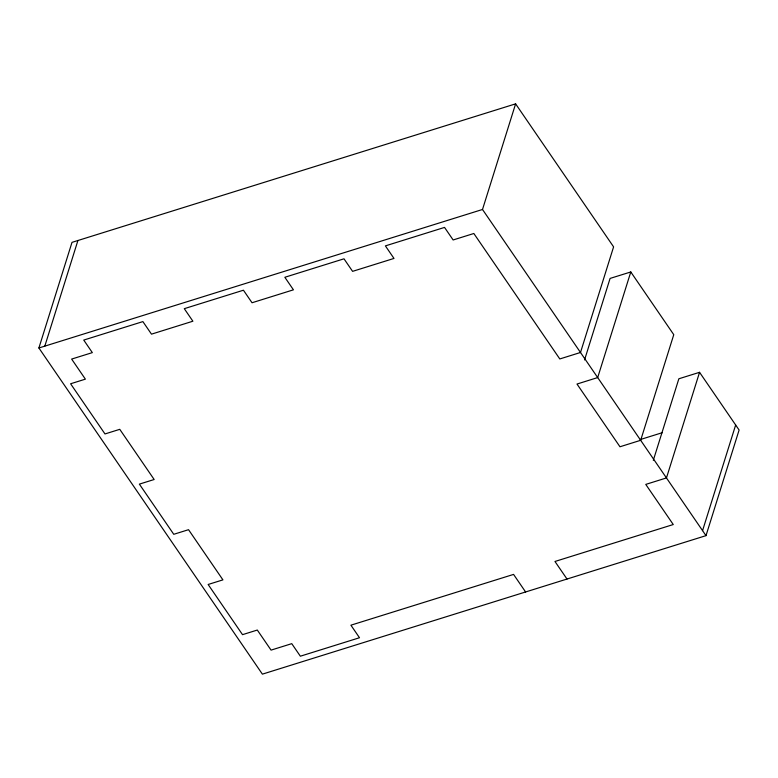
<?xml version="1.0" encoding="UTF-8"?>
<svg xmlns="http://www.w3.org/2000/svg" width="778" height="778" viewBox="0 0 778 778"><rect width="100%" height="100%" fill="white"/><g stroke="black" fill="none" stroke-linecap="round" stroke-linejoin="round"><path stroke-width="1.17" d="M653.316 460.294L678.854 378.779L699.558 372.312L739.1 430.02L705.996 535.643L262.39 674.147L38.9 347.98L72.004 242.357L515.61 103.853L613.599 246.869L580.505 352.483L559.8 358.95L473.841 233.497L453.136 239.964L444.539 227.419L385.392 245.887L393.989 258.432L352.59 271.357L343.993 258.811L284.845 277.279L293.442 289.824L252.033 302.749L243.436 290.213L184.289 308.671L192.886 321.217L151.486 334.151L142.889 321.606L83.742 340.074L92.339 352.619L71.634 359.076L85.385 379.149L70.603 383.768L104.981 433.949L119.773 429.33L154.161 479.511L139.369 484.13L173.757 534.301L188.539 529.692L222.926 579.873L208.134 584.482L242.522 634.663L257.304 630.044L271.065 650.116L291.76 643.659L300.357 656.204L359.504 637.736L350.907 625.191L513.568 574.407L525.597 591.97M44.813 346.132L77.917 240.509M705.996 535.643L482.506 209.477L515.61 103.853M584.55 359.932L610.088 278.417L630.793 271.96L673.767 334.676L640.673 440.299L619.969 446.767L576.994 384.04L597.689 377.573L630.793 271.96M699.558 372.312L666.464 477.935L645.759 484.402L673.262 524.537L554.967 561.473L567.006 579.036M702.563 530.625L735.657 425.002M38.9 347.98L482.506 209.477M640.255 439.56L662.292 432.685"/></g></svg>
